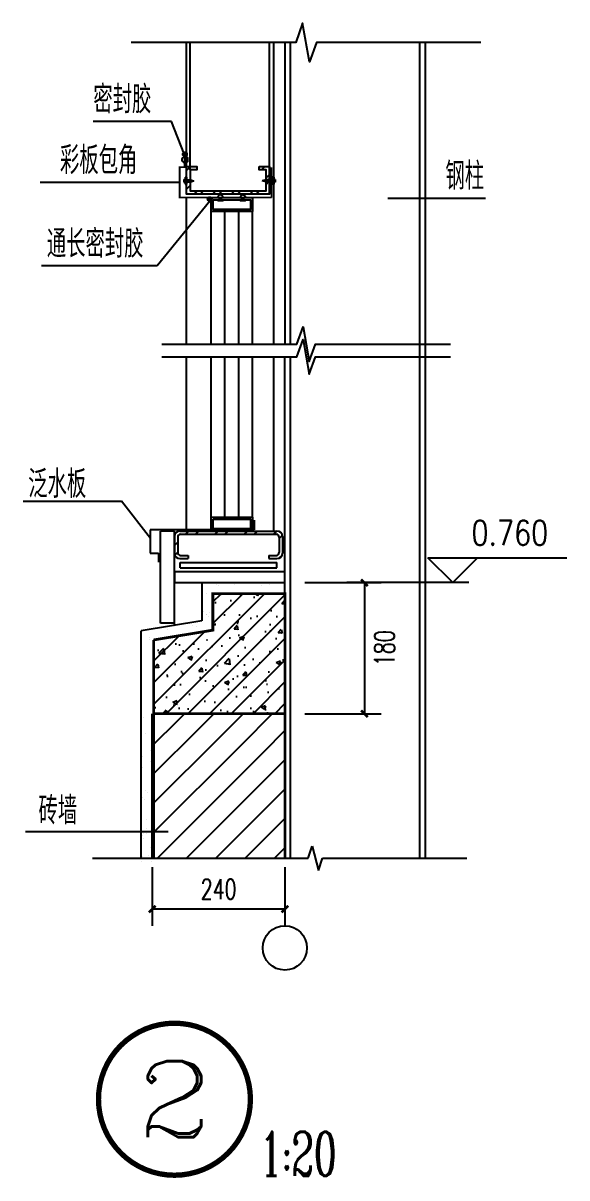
# Model space of a CAD drawing. Extents: x -518586 to 1253874, y -62343 to 661177.
# Drawn here: x 1219156 to 1227340, y -31525 to -14160 of the extents above; entities that cross this region are included whole.
import ezdxf
from ezdxf.enums import TextEntityAlignment as Align

# ---------------------------------------------------------------- set-up
doc = ezdxf.new("R2010")
doc.units = 0
doc.header["$LTSCALE"] = 1000
doc.header["$MEASUREMENT"] = 0
for name, color, linetype in [('AXIS', 3, 'Continuous'), ('D', 4, 'Continuous'), ('DIM_SYMB', 3, 'Continuous'), ('EQUIP_消防', 7, 'Continuous'), ('OTHER', 31, 'Continuous'), ('PUB_DIM', 3, 'Continuous'), ('PUB_HATCH', 8, 'Continuous'), ('PUB_TEXT', 7, 'Continuous'), ('PUB_WALL', 255, 'Continuous'), ('WALL', 6, 'Continuous'), ('WINDOW', 4, 'Continuous'), ('线', 150, 'Continuous')]:
    doc.layers.add(name, color=color, linetype=linetype)
doc.styles.add('_HZTXT', font='tssdeng.shx', dxfattribs={"width": 0.7, "bigfont": 'hztxt.shx'})
doc.styles.add('_ROMANC', font='ROMANC.shx', dxfattribs={"width": 0.6})
doc.styles.add('COMP', font='COMPLEX', dxfattribs={"bigfont": 'hztxt'})
doc.styles.add('DIM_FONT', font='SIMPLEX', dxfattribs={"width": 0.7, "bigfont": 'GBCBIG'})
doc.dimstyles.new('DIMN', dxfattribs={"dimtxt": 300, "dimasz": 100, "dimexe": 250, "dimexo": 300, "dimgap": 150, "dimtad": 1, "dimdec": 0, "dimzin": 0, "dimdsep": 46, "dimtxsty": 'DIM_FONT', "dimblk": 'ARCHTICK', "dimcen": 0.09, "dimclrt": 7, "dimazin": 2, "dimtfac": 1, "dimtdec": 0, "dimtix": 1, "dimtmove": 2, "dimatfit": 3, "dimfxl": 1, "dimtolj": 1, "dimtzin": 0, "dimarcsym": 0})
pattern_1 = [(44.99999990471276, (503230.4581157764, 486671.9050460043), (-220.5112506122019, 220.5112498787479), [])]

# ---------------------------------------------------------------- blocks, each defined once
blk = doc.blocks.new('_ArchTick')
at = {"color": 0, "linetype": 'ByBlock', "const_width": 0.4}
blk.add_lwpolyline([(-0.5, -0.5), (0.5, 0.5)], dxfattribs=at)
blk = doc.blocks.new('*D51')
at = {"layer": 'AXIS', "color": 0, "lineweight": -2}
for p, q in [((1223395.633581269, -4175.253366920588), (1224542.038377537, -4175.253366920588)), ((1224292.038377537, -4175.253366920588), (1224292.038377537, -6146.979237605716)), ((1223395.633581271, -6146.979237605716), (1224542.038377537, -6146.979237605716))]:
    blk.add_line(p, q, dxfattribs=at)
at = {"layer": 'Defpoints', "color": 0}
for p in [(1223095.633581269, -4175.253366920588), (1223095.633581271, -6146.979237605716), (1224292.038377537, -6146.979237605716)]:
    blk.add_point(p, dxfattribs=at)
at = {"layer": 'AXIS', "color": 0, "lineweight": -2, "xscale": 100, "yscale": 100, "zscale": 100}
for p, rotation in [((1224292.038377537, -4175.253366920588), 90), ((1224292.038377537, -6146.979237605716), 270)]:
    blk.add_blockref('_ArchTick', p, dxfattribs=dict(at, rotation=rotation))
at = {"layer": 'AXIS', "color": 7, "insert": (1224595.294934675, -5161.116302263152), "char_height": 300, "attachment_point": 5, "rotation": 90, "style": 'DIM_FONT'}
blk.add_mtext('\\A1;180', dxfattribs=at)
blk = doc.blocks.new('*D52')
at = {"layer": 'AXIS', "color": 0, "lineweight": -2}
for p, q in [((1221099.793573133, -8454.603453032614), (1221099.793573133, -9334.652827507336)), ((1223095.633581271, -8454.603453032614), (1223095.633581271, -9334.652827507336)), ((1223095.633581271, -9084.652827507336), (1221099.793573133, -9084.652827507336))]:
    blk.add_line(p, q, dxfattribs=at)
at = {"layer": 'Defpoints', "color": 0}
for p in [(1221099.793573133, -8154.603453032614), (1223095.633581271, -8154.603453032614), (1221099.793573133, -9084.652827507336)]:
    blk.add_point(p, dxfattribs=at)
at = {"layer": 'AXIS', "color": 0, "lineweight": -2, "xscale": 100, "yscale": 100, "zscale": 100, "rotation": 180}
blk.add_blockref('_ArchTick', (1221099.793573133, -9084.652827507336), dxfattribs=at)
at = {"layer": 'AXIS', "color": 0, "lineweight": -2, "xscale": 100, "yscale": 100, "zscale": 100}
blk.add_blockref('_ArchTick', (1223095.633581271, -9084.652827507336), dxfattribs=at)
at = {"layer": 'AXIS', "color": 7, "insert": (1222097.713577202, -8784.652827507336), "char_height": 300, "attachment_point": 5, "style": 'DIM_FONT'}
blk.add_mtext('\\A1;240', dxfattribs=at)
blk = doc.blocks.new('_INDEX1')
at = {"const_width": 0.035}
blk.add_lwpolyline([(-0.5, 0, 1), (0.5, 0, 1)], format="xyb", close=True, dxfattribs=at)
at = {"style": 'COMP', "width": 2.333333333333333}
blk.add_attdef('1', text='', height=0.5, dxfattribs=at).set_placement((-0.25, -0.25), (0.25, -0.25), align=Align.FIT)
blk = doc.blocks.new('0415')
h = blk.add_hatch()
h.set_pattern_fill('ANSI37', color=256, scale=5.197292121192958, style=0)
h.set_pattern_definition([(44.99999990471276, (1155480.219465707, -88683.55594860685), (-11.66825359608189, 11.6682535572715), []), (135.0000000952872, (1155480.219465707, -88683.55594860685), (-11.66825359608189, -11.6682535572715), [])])
edge = h.paths.add_edge_path()
edge.add_ellipse((1221591.110792141, 2267.039573655333), major_axis=(-31.18373440723117, 0.03380260062371568), ratio=0.999999996669974, start_angle=0.06210755821907011, end_angle=180.0621075582191)
edge.add_ellipse((1221591.110792141, 2267.039573655333), major_axis=(31.18375270497237, 0.001184323090470755), ratio=0.9999999966751147, start_angle=-0.002176027866140922, end_angle=179.9978239721339)
h = blk.add_hatch()
h.set_pattern_fill('ANSI37', color=256, scale=5.197292121192958, style=0)
h.set_pattern_definition([(44.99999990471276, (1155853.451957633, -89359.4100180236), (-11.66825359608189, 11.6682535572715), []), (135.0000000952872, (1155853.451957633, -89359.4100180236), (-11.66825359608189, -11.6682535572715), [])])
edge = h.paths.add_edge_path()
edge.add_ellipse((1221964.343284067, 1591.185504237714), major_axis=(-31.18370102379807, 0.05678578949662815), ratio=0.9999999966746262, start_angle=180.1043359954754, end_angle=360.1043359954754)
edge.add_ellipse((1221964.343284067, 1591.185504237714), major_axis=(31.18375260408671, 0.002773915780894882), ratio=0.9999999966746482, start_angle=179.9949033181126, end_angle=359.9949033181126)
h = blk.add_hatch()
h.set_pattern_fill('ANSI31', color=256, scale=2494.800010173027, style=0)
h.set_pattern_definition(pattern_1)
h.paths.add_polyline_path([(1221120.583573215, -8318.486950833816), (1223095.633581271, -8318.486950833816), (1223095.633581271, -6824.525422474253), (1221184.364178544, -6146.97923760573), (1221120.583573215, -6146.97923760573)])
h = blk.add_hatch()
h.set_pattern_fill('ANSI31', color=256, scale=2494.800010173027, style=0)
h.set_pattern_definition(pattern_1)
h.paths.add_polyline_path([(1222023.480596696, -6146.97923760573), (1223095.633581271, -6722.396588266754), (1223095.633581271, -6374.222034507271), (1222899.365639769, -6146.97923760573)])
h.paths.add_polyline_path([(1222023.480596696, -6146.97923760573), (1221184.364178544, -6146.97923760573), (1223095.633581271, -6824.525422474253), (1223095.633581271, -6722.396588266754)])
h.paths.add_polyline_path([(1222983.451522163, -6146.97923760573), (1222899.365639769, -6146.97923760573), (1223095.633581271, -6374.222034507271), (1223095.633581271, -6293.100420691466)], flags=17)
h.paths.add_polyline_path([(1223095.633581271, -6293.100420691466), (1223095.633581271, -6146.97923760573), (1222983.451522163, -6146.97923760573)], flags=16)
at = {"layer": 'PUB_HATCH'}
h = blk.add_hatch(dxfattribs=at)
h.set_pattern_fill('ANSI32', color=256, scale=20.78916848477183, style=0)
h.set_pattern_definition([(44.99999990471276, (1155330.559585742, -94049.94010508849), (-140.0190431529827, 140.019042687258), []), (44.99999990471276, (1155423.905654829, -94049.94010508849), (-140.0190431529827, 140.019042687258), [])])
h.paths.add_polyline_path([(1222863.641291409, 1850.754919448867), (1222811.668370198, 1850.754919448867), (1222811.668370198, 1718.557025984992), (1221668.264103535, 1718.557025984992), (1221668.264103535, 1850.754919448867), (1221616.291182324, 1850.754919448867), (1221616.291182324, 1814.938124904758), (1221616.291182324, 1666.584104944937), (1222863.641291409, 1666.584104944937)])
h.paths.add_polyline_path([(1222863.641291409, 2082.36747325641), (1222707.722527774, 2082.36747325641), (1222707.722527774, 2030.394552218087), (1222811.668370198, 2030.394552218087), (1222811.668370198, 1884.017588914052), (1222863.641291409, 1884.017588914052)])
h.paths.add_polyline_path([(1221668.264103535, 2030.394552218087), (1221772.20994596, 2030.394552218087), (1221772.20994596, 2082.36747325641), (1221616.291182324, 2082.36747325641), (1221616.291182324, 1884.017588914052), (1221668.264103535, 1884.017588914052)])
h = blk.add_hatch(dxfattribs=at)
h.set_pattern_fill('ANSI32', color=256, scale=831.600003391009, style=0)
h.set_pattern_definition([(44.99999990471276, (415638.5808386026, 476292.3633178872), (-220.5112506122019, 220.5112498787479), []), (44.99999990471276, (415785.5883387633, 476292.3633178872), (-220.5112506122019, 220.5112498787479), [])])
edge = h.paths.add_edge_path()
edge.add_ellipse((1222968.626259618, -3490.368846862257), major_axis=(-41.57998314081465, 0.03763125633931925), ratio=0.9999999966685931, start_angle=180.0518545562468, end_angle=270.0518545558211, ccw=False)
edge.add_line((1223010.206259788, -3490.368846862431), (1223010.206259788, -3723.216847037416))
edge.add_ellipse((1222968.626259618, -3723.216847037591), major_axis=(41.57999288026912, 0.02462069549483511), ratio=0.9999999966724459, start_angle=269.9660735449933, end_angle=359.9660735444467, ccw=False)
edge.add_line((1222968.626259619, -3764.796847068646), (1222852.202259144, -3764.796847068646))
edge.add_line((1222852.202259144, -3764.796847068646), (1222852.202259144, -3814.692847106184))
edge.add_line((1222852.202259144, -3814.692847106184), (1222976.942259653, -3814.692847106184))
edge.add_ellipse((1222976.942259653, -3731.532847043549), major_axis=(83.16000026516637, 0.003513367777014069), ratio=0.999999996672098, start_angle=269.9975793511615, end_angle=359.9975793512456)
edge.add_line((1223060.102259992, -3731.532847043636), (1223060.102259992, -3482.052846856197))
edge.add_ellipse((1222976.942259653, -3482.052846856299), major_axis=(83.15999365388048, 0.03334507674743155), ratio=0.9999999966722722, start_angle=-0.02297417278852103, end_angle=89.97702582745461)
edge.add_line((1222976.942259653, -3398.892846793649), (1222608.45424826, -3398.892846793649))
edge.add_line((1222608.45424826, -3398.892846793649), (1222608.45424826, -3399.411783130054))
edge.add_line((1222608.45424826, -3399.411783130054), (1221984.779193717, -3399.411783130054))
edge.add_line((1221984.779193717, -3399.411783130054), (1221984.779193717, -3398.892846793649))
edge.add_line((1221984.779193717, -3398.892846793649), (1221515.87381354, -3398.892846793649))
edge.add_ellipse((1221515.87381354, -3482.052846856139), major_axis=(83.16000016258802, 0.005419027920382915), ratio=0.9999999966731479, start_angle=89.99626638495887, end_angle=179.9962663849741)
edge.add_line((1221432.713813201, -3482.052846856197), (1221432.713813201, -3731.532847043636))
edge.add_ellipse((1221515.87381354, -3731.532847043709), major_axis=(-83.16000025406639, 0.003761815409554103), ratio=0.9999999966722732, start_angle=0.002591824699575956, end_angle=90.00259182473245)
edge.add_line((1221515.87381354, -3814.692847106184), (1221640.613814049, -3814.692847106184))
edge.add_line((1221640.613814049, -3814.692847106184), (1221640.613814049, -3764.796847068646))
edge.add_line((1221640.613814049, -3764.796847068646), (1221524.189813574, -3764.796847068646))
edge.add_ellipse((1221524.189813574, -3723.216847037271), major_axis=(-41.57999445449109, 0.0218010488886014), ratio=0.9999999966706962, start_angle=0.030041081166473305, end_angle=90.0300410807659, ccw=False)
edge.add_line((1221482.609813404, -3723.216847037416), (1221482.609813404, -3490.368846862431))
edge.add_ellipse((1221524.189813574, -3490.368846862591), major_axis=(-41.57992724151221, 0.07787625973009626), ratio=0.9999999966745245, start_angle=270.10731081246763, end_angle=360.10731081296075, ccw=False)
edge.add_line((1221524.189813574, -3448.788846831201), (1222968.626259619, -3448.788846831201))
at = {"layer": '线'}
h = blk.add_hatch(dxfattribs=at)
h.set_pattern_fill('钢筋混凝土', color=0, scale=92.40000037677878, style=0)
h.set_pattern_definition([(44.99999990471276, (-11416190.71265154, -7751668.476100793), (-163.3416671201495, 163.3416665768503), []), (49.99999990616038, (-11416190.71265154, -7751668.476100793), (662.7484114255802, -57.9829727674944), [69.30000014731975, -762.3000016205173]), (355.0000000165464, (-11416190.71265154, -7751668.476100793), (-128.2062327811976, 695.0255320611503), [55.44000022466654, -609.840002471332]), (100.4514000339968, (-11416135.48361899, -7751673.308010958), (534.5426708834566, 637.0421373430838), [58.89593561070885, -647.8553120457971]), (46.18419990479416, (-11416190.71265154, -7751483.676100655), (986.1307329512333, -152.9395693549529), [103.9500002438553, -1143.450002682408]), (96.63560002187415, (-11416108.53509883, -7751496.42111633), (863.6283434486126, 900.084913388458), [88.34390618231753, -971.7828127734928]), (351.1842000288621, (-11416190.71265154, -7751483.676100655), (863.6276408250793, 900.0855879314503), [83.16000033260404, -914.7600036586445]), (20.99999993624039, (-11416098.31265116, -7751529.876100688), (551.5421184064777, -372.0198552543608), [69.30000025298122, -762.3000027827935]), (326.0000000883488, (-11416098.31265116, -7751529.876100688), (224.823367612302, 670.0386421268531), [55.44000016840539, -609.8400018524592]), (71.4513999425257, (-11416052.35082769, -7751560.877784655), (776.3657119750771, 298.0181791839686), [58.89593562408612, -647.8553121929473]), (37.49999990795958, (-11416190.71265154, -7751668.476100793), (11.23570635899233, 307.593921171301), [0, -602.448001713996, 0, -619.0800017613149, 0, -612.1500017415987]), (7.499999975337846, (-11416190.71265154, -7751668.476100793), (243.0762535877355, 364.4364220531894), [0, -352.9680014192927, 0, -588.5880023667265, 0, -233.3100009381451]), (327.5000000863595, (-11416396.76465238, -7751668.476100793), (493.2519330346356, -20.84070149822956), [0, -231.0000007201339, 0, -720.7200022468178, 0, -956.3400029813541]), (317.5000000949246, (-11416489.16465276, -7751668.476100793), (538.8640226696866, 92.4970037445767), [0, -300.3000007686368, 0, -478.6320012250887, 0, -679.1400017383016])])
h.paths.add_polyline_path([(1221120.583573215, -5036.865685635392), (1221120.583573215, -6146.979237605992), (1223095.633581269, -6146.979237606633), (1223095.633581273, -4341.573367044781), (1222011.404682644, -4341.573367043893), (1222011.404682645, -4890.032125475685)])
for p, q in [((1221616.291182324, 1666.584104944966), (1221616.291182324, 3947.705420219339)), ((1221668.264103535, 2030.394552218117), (1221668.264103535, 3947.705420219339)), ((1222863.641291409, 1666.584104944966), (1222863.641291409, 3947.705420219339)), ((1222924.96933844, 3947.705420219339), (1222924.96933844, -589.5804044818942)), ((1223095.633581271, 3947.705420219339), (1223095.633581271, -589.5804044818942)), ((1223177.869890479, -589.5804044818942), (1223177.869890479, 3947.705420219339)), ((1221595.50201384, 1919.834383458176), (1221616.291182324, 1919.834383458176)), ((1221595.50201384, 1919.834383458176), (1221595.50201384, 1814.938124904773)), ((1221616.291182324, 1919.834383458176), (1221616.291182324, 1814.938124904773)), ((1222906.229537602, 1919.834383458176), (1222906.229537602, 1814.938124904773)), ((1222927.018706089, 1919.834383458176), (1222906.229537602, 1919.834383458176)), ((1222927.018706089, 1919.834383458176), (1222927.018706089, 1814.938124904773)), ((1221574.712845355, 1888.650630835182), (1221595.50201384, 1888.650630835182)), ((1221574.712845355, 1888.650630835182), (1221574.712845355, 1846.121877527767)), ((1221574.712845355, 1846.121877527767), (1221595.50201384, 1846.121877527767)), ((1221595.50201384, 1814.938124904773), (1221616.291182324, 1814.938124904773)), ((1221616.291182324, 1884.017588914066), (1221668.264103535, 1884.017588914066)), ((1221616.291182324, 1850.754919448867), (1221668.264103535, 1850.754919448867)), ((1221668.264103535, 1884.017588914066), (1221725.42235292, 1867.38625418146)), ((1221668.264103535, 1850.754919448867), (1221725.42235292, 1867.38625418146)), ((1222811.668370198, 1884.017588914066), (1222754.510120815, 1867.38625418146)), ((1222811.668370198, 1850.754919448867), (1222754.510120815, 1867.38625418146)), ((1222906.229537602, 1884.017588914066), (1222811.668370198, 1884.017588914066)), ((1222906.229537602, 1850.754919448867), (1222811.668370198, 1850.754919448867)), ((1222927.018706089, 1814.938124904773), (1222906.229537602, 1814.938124904773)), ((1222947.807874573, 1888.650630835182), (1222927.018706089, 1888.650630835182)), ((1222947.807874573, 1846.121877527767), (1222927.018706089, 1846.121877527767)), ((1222947.807874573, 1888.650630835182), (1222947.807874573, 1846.121877527767)), ((1222924.96933844, -778.6664375370456), (1222924.96933844, -3398.892846793635)), ((1223095.633581271, -4341.573367045581), (1223095.633581269, -778.6664375370456)), ((1223177.869890479, -8318.486950833802), (1223177.869890479, -778.6664375370456)), ((1222634.622902421, -3234.449697789241), (1222634.622902421, -3380.933211675336)), ((1222634.622902421, -3380.933211675336), (1221070.02296997, -3380.933211675336)), ((1221070.02296997, -3380.933211675336), (1221070.02296997, -3729.935618550473)), ((1221224.533573643, -4786.570188369384), (1221224.53357364, -3398.892846793635)), ((1221432.433574489, -3398.892846793635), (1221224.53357364, -3398.892846793635)), ((1221515.87381354, -3398.892846793635), (1222976.942259653, -3398.892846793635)), ((1221524.189813574, -3448.788846831201), (1222968.626259619, -3448.788846831201)), ((1221432.713813201, -3482.052846856182), (1221432.713813201, -3731.532847043636)), ((1221482.609813404, -3490.368846862402), (1221482.609813404, -3723.216847037402)), ((1223010.206259788, -3490.368846862402), (1223010.206259788, -3723.216847037402)), ((1223060.102259992, -3482.052846856182), (1223060.102259992, -3731.532847043636)), ((1221070.02296997, -3729.935618550473), (1221192.517787215, -3729.935618550473)), ((1221192.517787215, -3729.935618550473), (1221192.517787215, -3868.656591479346)), ((1221515.87381354, -3814.692847106169), (1221640.613814049, -3814.692847106169)), ((1221524.189813574, -3764.796847068632), (1221640.613814049, -3764.796847068632)), ((1221640.613814049, -3764.796847068632), (1221640.613814049, -3814.692847106169)), ((1222852.202259144, -3764.796847068632), (1222852.202259144, -3814.692847106169)), ((1222852.202259144, -3764.796847068632), (1222968.626259619, -3764.796847068632)), ((1222852.202259144, -3814.692847106169), (1222976.942259653, -3814.692847106169)), ((1221519.623582244, -3950.526209634816), (1221519.623582244, -3871.067001040603)), ((1221519.623582244, -3871.067001040603), (1222973.192490953, -3871.067001040603)), ((1221519.623582244, -3950.526209634816), (1222973.192490953, -3950.526209634816)), ((1222973.192490953, -3950.526209634816), (1222973.192490953, -3871.067001040603)), ((1221432.433574487, -4008.933366796497), (1221432.433574487, -4175.25336692149)), ((1221432.433574487, -4008.933366796497), (1223095.633581271, -4008.933366796497)), ((1221845.084681967, -4175.253366920588), (1223095.633581271, -4175.253366920588)), ((1221845.084681967, -4175.253366920588), (1221845.084681967, -4750.721452434242)), ((1221845.084681967, -4750.721452434242), (1220933.473572453, -4900.981817028878)), ((1221432.433574489, -4786.570188369384), (1221224.53357364, -4786.570188369384)), ((1220933.473572453, -8318.486950833802), (1220933.473572453, -4900.981817028878))]:
    blk.add_line(p, q)
at = {"linetype": 'Continuous'}
for p, q in [((1225128.833449818, -8318.486950833802), (1225128.833449818, 3947.705420219339)), ((1225211.990123756, -8318.486950833802), (1225211.990123756, 3947.705420219339)), ((1221616.291182324, -589.5804044818942), (1221616.291182324, 1614.611183904941)), ((1221616.291182324, -3380.933211675336), (1221616.291182324, -778.6664375370456))]:
    blk.add_line(p, q, dxfattribs=at)
at = {"color": 3}
for p, q in [((1221390.784535212, 2757.696687927819), (1220212.62023782, 2757.696687927819)), ((1221580.87608751, 2270.480530324508), (1221390.784535212, 2757.696687927819)), ((1221512.3453399, 1843.292036476807), (1219413.163034515, 1843.292036476807)), ((1224647.065767794, 1606.561659566316), (1226113.037009951, 1606.561659566316)), ((1221965.379558557, 1560.018974710125), (1221172.694565721, 586.7820815486048)), ((1221172.694565721, 586.7820815486048), (1219435.448433927, 586.7820815486048)), ((1219155.806366576, -2952.303642092753), (1220634.832119858, -2952.303642092753)), ((1221074.551435614, -3509.88316527367), (1220634.832119858, -2952.303642092753)), ((1219189.878990853, -7916.964946831809), (1221340.043728643, -7916.964946831809))]:
    blk.add_line(p, q, dxfattribs=at)
at = {"const_width": 25.98646060596479}
for points in [[(1222894.825044137, 1614.611183904941), (1221512.3453399, 1614.611183904941), (1221512.3453399, 2071.97288904876), (1221585.107429596, 2071.97288904876), (1221585.107429596, 2255.201193693341)], [(1222894.825044137, 1614.611183904941), (1222894.825044137, 2071.284782436283)]]:
    blk.add_lwpolyline(points, dxfattribs=at)
for points in [[(1221616.291182324, 2150.393063531068), (1221616.291182324, 2219.170950539425), (1221632.580303545, 2219.170950539425), (1221632.580303545, 2150.393063531068)], [(1221984.779193717, 1614.092247571141), (1222608.45424826, 1614.092247571141), (1222608.45424826, 1406.2005634128), (1221984.779193717, 1406.2005634128)], [(1222015.962946444, 1582.90849494643), (1222577.270495533, 1582.90849494643), (1222577.270495533, 1437.384316037496), (1222015.962946444, 1437.384316037496)], [(1222090.72318429, 1582.90849494643), (1222159.501071527, 1582.90849494643), (1222159.501071527, 1566.619373781839), (1222090.72318429, 1566.619373781839)], [(1222429.29497351, 1582.90849494643), (1222498.072860747, 1582.90849494643), (1222498.072860747, 1566.619373781839), (1222429.29497351, 1566.619373781839)], [(1221984.779193717, -3191.520098972629), (1222608.45424826, -3191.520098972629), (1222608.45424826, -3399.411783130039), (1221984.779193717, -3399.411783130039)], [(1222015.962946444, -3222.703851596409), (1222577.270495533, -3222.703851596409), (1222577.270495533, -3368.22803050623), (1222015.962946444, -3368.22803050623)]]:
    blk.add_lwpolyline(points, close=True)
blk.add_lwpolyline([(1222707.722527774, 2082.367473256425), (1222863.641291409, 2082.367473256425), (1222863.641291409, 1666.584104944966), (1221616.291182324, 1666.584104944966), (1221616.291182324, 2082.367473256425), (1221772.20994596, 2082.367473256425), (1221772.20994596, 2030.394552218117), (1221668.264103535, 2030.394552218117), (1221668.264103535, 1718.557025985006), (1222811.668370198, 1718.557025985006), (1222811.668370198, 2030.394552218117), (1222707.722527774, 2030.394552218117), (1222707.722527774, 2082.367473256425)])
for centre, radius in [((1221591.110792142, 2267.039573655347), 31.18375272715776), ((1221964.343284066, 1591.185504237714), 31.18375272715776), ((1223095.633581271, -9668.806995685169), 332.6400013564036)]:
    blk.add_circle(centre, radius)
for centre, radius, start, end in [((1221585.107429598, 2184.782007036105), 41.57833696954366, 90, 270), ((1222125.112127908, 1614.092247571141), 41.57833696954366, 0, 180), ((1222463.683917129, 1614.092247571141), 41.57833696954366, 0, 180), ((1221515.87381354, -3482.052846856182), 83.1600003391009, 90, 180), ((1221524.189813574, -3490.368846862402), 41.58000016955045, 90, 180), ((1222968.626259619, -3490.368846862402), 41.58000016955045, 0, 90), ((1222976.942259653, -3482.052846856182), 83.1600003391009, 0, 90), ((1221515.87381354, -3731.532847043636), 83.1600003391009, 180, 270), ((1221524.189813574, -3723.216847037402), 41.58000016955045, 180, 270), ((1222968.626259619, -3723.216847037402), 41.58000016955045, 270, 0), ((1222976.942259653, -3731.532847043636), 83.1600003391009, 270, 0)]:
    blk.add_arc(centre, radius, start, end)
at = {"layer": 'D'}
for p, q in [((1221911.935160094, -4339.30811321814), (1221911.935160094, -4339.30811321814)), ((1222069.853805398, -4196.992626790321), (1222069.853805398, -4196.992626790321)), ((1222100.509797187, -4225.083667644911), (1222100.509797187, -4225.083667644911)), ((1222112.4999628, -4185.409327776171), (1222112.4999628, -4185.409327776171)), ((1222342.076139417, -4199.586591483123), (1222342.076139417, -4199.586591483123)), ((1222745.185057346, -4211.698380404545), (1222745.185057346, -4211.698380404545)), ((1222772.754382148, -4335.795608184737), (1222772.754382148, -4335.795608184737)), ((1222860.020215976, -4198.645377698107), (1222860.020215976, -4198.645377698107)), ((1221864.557161032, -4609.087617851124), (1221864.557161032, -4609.087617851124)), ((1221910.769455186, -4655.340001154051), (1221910.769455186, -4655.340001154051)), ((1221922.412215458, -4659.777442721272), (1221922.412215458, -4659.777442721272)), ((1221941.425446976, -4683.431042007753), (1221941.425446976, -4683.431042007753)), ((1221958.456812455, -4617.010088865223), (1221958.456812455, -4617.010088865223)), ((1221441.446468065, -4829.406042077215), (1221441.446468065, -4829.406042077215)), ((1221707.992607303, -4824.307394262505), (1221707.992607303, -4824.307394262505)), ((1221770.153970618, -4827.955929329779), (1221770.153970618, -4827.955929329779)), ((1221056.893408933, -5035.374800032339), (1221056.893408933, -5035.374800032339)), ((1221058.215243318, -4994.390443357042), (1221058.215243318, -4994.390443357042)), ((1221322.34632698, -4873.578978578269), (1221322.34632698, -4873.578978578269)), ((1220933.537425641, -6176.357124313945), (1220933.537425641, -6176.357124313945)), ((1220964.193417431, -6204.448165168535), (1220964.193417431, -6204.448165168535)), ((1220941.92358116, -6285.762864609802), (1220941.92358116, -6285.762864609802)), ((1220999.640133232, -6445.466178137896), (1220999.640133232, -6445.466178137896)), ((1221076.248330756, -6702.245148207061), (1221076.248330756, -6702.245148207061)), ((1220949.805348466, -6795.385252361462), (1220949.805348466, -6795.385252361462)), ((1221066.415541346, -6867.302547348198), (1221066.415541346, -6867.302547348198)), ((1220958.08192184, -6957.872824135207), (1220958.08192184, -6957.872824135207)), ((1220956.263353919, -7405.424247334886), (1220956.263353919, -7405.424247334886)), ((1220986.919345709, -7433.515288189461), (1220986.919345709, -7433.515288189461)), ((1220993.852891497, -7307.483119838464), (1220993.852891497, -7307.483119838464)), ((1221022.270238515, -7329.67327226873), (1221022.270238515, -7329.67327226873)), ((1221092.406671436, -7374.355107732379), (1221092.406671436, -7374.355107732379)), ((1221011.983652158, -7735.723678359092), (1221011.983652158, -7735.723678359092)), ((1220949.146954555, -7973.575369830942), (1220949.146954555, -7973.575369830942)), ((1220961.278502983, -7952.633212784523), (1220961.278502983, -7952.633212784523)), ((1220977.436843665, -7906.641832636946), (1220977.436843665, -7906.641832636946)), ((1220978.989282196, -7916.390030682931), (1220978.989282196, -7916.390030682931)), ((1221006.196410424, -7879.639280386778), (1221006.196410424, -7879.639280386778)), ((1221009.645273987, -7944.481071536633), (1221009.645273987, -7944.481071536633)), ((1220972.531276745, -8024.452375382418), (1220972.531276745, -8024.452375382418)), ((1221078.759060272, -8157.560047570296), (1221078.759060272, -8157.560047570296)), ((1220937.756188324, -8319.277124969114), (1220937.756188324, -8319.277124969114)), ((1220959.624009918, -8294.04469933406), (1220959.624009918, -8294.04469933406)), ((1221024.327171084, -8307.87983890831), (1221024.327171084, -8307.87983890831)), ((1221041.62516034, -8278.442280770469), (1221041.62516034, -8278.442280770469)), ((1220938.669899192, -8371.207380000822), (1220938.669899192, -8371.207380000822)), ((1221095.603252579, -8369.115496381724), (1221095.603252579, -8369.115496381724))]:
    blk.add_line(p, q, dxfattribs=at)
at = {"layer": 'DIM_SYMB'}
blk.add_lwpolyline([(1226043.590127147, 3947.705420219339), (1223570.065653676, 3947.705420219339), (1223464.128476858, 3656.645420000583), (1223361.485014429, 4238.765420438023), (1223258.215652405, 3947.705420219339), (1220784.691178933, 3947.705420219339)], dxfattribs=at)
at = {"layer": 'OTHER'}
for p, q in [((1223445.515845007, -8318.486950833802), (1223503.727845245, -8135.534950696368)), ((1223503.727845245, -8135.534950696368), (1223603.519845651, -8501.438950971336)), ((1220200.524847688, -8318.486950833802), (1223445.515845007, -8318.486950833802)), ((1223603.519845651, -8501.438950971336), (1223661.731845889, -8318.486950833802)), ((1223661.731845889, -8318.486950833802), (1225833.12723883, -8318.486950833802))]:
    blk.add_line(p, q, dxfattribs=at)
at = {"layer": 'PUB_DIM'}
for p, q in [((1225621.987439221, -4175.253366920588), (1225247.767437696, -3801.033366639371)), ((1225247.767437696, -3801.033366639371), (1225996.207440747, -3801.033366639371)), ((1225996.207440747, -3801.033366639371), (1225621.987439221, -4175.253366920588)), ((1225621.987439221, -3801.033366639371), (1227339.835446141, -3801.033366639371)), ((1225863.574561614, -4175.253366920588), (1224029.919509793, -4175.253366920588))]:
    blk.add_line(p, q, dxfattribs=at)
for points in [[(1221242.071180798, -589.5804044818942), (1223273.808152468, -589.5804044818942), (1223369.151611604, -327.6264042850235), (1223461.53072779, -851.5344046787795), (1223554.473153612, -589.5804044818942), (1225586.210125282, -589.5804044818942)], [(1221242.071180798, -778.6664375370456), (1223273.808152468, -778.6664375370456), (1223369.151611604, -516.7124373392726), (1223461.53072779, -1040.620437733931), (1223554.473153612, -778.6664375370456), (1225586.210125282, -778.6664375370456)]]:
    blk.add_lwpolyline(points, dxfattribs=at)
at = {"layer": 'PUB_TEXT'}
for p, q in [((1221616.291182324, 2200.373883347595), (1221585.107429598, 2200.373883347595)), ((1221616.291182324, 2169.190130722898), (1221585.107429598, 2169.190130722898)), ((1222109.520251545, 1582.90849494643), (1222109.520251545, 1614.092247571141)), ((1222140.704004271, 1582.90849494643), (1222140.704004271, 1614.092247571141)), ((1222448.092040766, 1582.90849494643), (1222448.092040766, 1614.092247571141)), ((1222479.275793493, 1582.90849494643), (1222479.275793493, 1614.092247571141))]:
    blk.add_line(p, q, dxfattribs=at)
at = {"layer": 'PUB_WALL', "const_width": 41.58000016955045}
for points in [[(1223095.633581271, -8318.486950833802), (1223095.633581271, -4341.573367045581), (1222011.404682645, -4341.573367045581), (1222011.404682645, -4890.032125475685), (1221120.583573215, -5036.865685635377)], [(1221120.583573215, -8318.486950833802), (1221120.583573215, -5036.865685635377)], [(1221120.583573215, -6146.979237605716), (1223095.633581271, -6146.979237605716)]]:
    blk.add_lwpolyline(points, dxfattribs=at)
at = {"layer": 'WALL'}
for p, q in [((1221432.433574489, -4818.738510600437), (1221432.433574489, -3398.892846793635)), ((1221432.433574487, -4175.25336692149), (1223095.633581271, -4175.25336692149)), ((1222011.404682645, -4341.573367045581), (1223095.633581271, -4341.573367045581)), ((1223095.633581271, -8318.486950833802), (1223095.633581271, -4341.573367045581)), ((1222011.404682645, -4890.032125475685), (1221120.583573215, -5036.865685635377)), ((1221099.793573131, -8318.486950833802), (1221099.793573131, -6146.979237605716)), ((1221120.583573215, -6146.979237605716), (1223095.633581271, -6146.979237605716))]:
    blk.add_line(p, q, dxfattribs=at)
at = {"layer": 'WINDOW'}
for p, q in [((1221984.779193717, -589.5804044818942), (1221984.779193717, 1406.2005634128)), ((1222192.670878564, -589.5804044818942), (1222192.670878564, 1406.2005634128)), ((1222400.562563411, -589.5804044818942), (1222400.562563411, 1396.722705647946)), ((1222608.45424826, -589.5804044818942), (1222608.45424826, 1396.722705647946)), ((1221984.779193717, -3191.520098972629), (1221984.779193717, -778.6664375370456)), ((1222192.670878564, -3191.520098972629), (1222192.670878564, -778.6664375370456)), ((1222400.562563411, -3191.520098972629), (1222400.562563411, -778.6664375370456)), ((1222608.45424826, -3191.520098972629), (1222608.45424826, -778.6664375370456))]:
    blk.add_line(p, q, dxfattribs=at)
at = {"layer": 'PUB_TEXT'}
ref = blk.add_blockref('_INDEX1', (1221433.706365644, -11943.36658216408), dxfattribs=dict(at, xscale=2286.144004766829, yscale=2286.144004766829, zscale=2286.144004767634))
ref.add_attrib('1', '2', dxfattribs={"layer": '0', "height": 1143.072002383817, "style": 'COMP', "width": 1.500000000007416}).set_placement((1220862.170364453, -12514.90258335555), (1222005.242366842, -12514.90258335555), align=Align.FIT)
at = {"style": '_ROMANC', "width": 0.6}
blk.add_text('1:20', height=663.0000013923, dxfattribs=at).set_placement((1222714.408893911, -13095.34571294812, 2293.960223557207))
at = {"layer": 'PUB_DIM', "style": 'DIM_FONT', "width": 0.8000000026941733}
blk.add_text('0.760', height=374.220000281246, dxfattribs=at).set_placement((1226480.911442681, -3426.813366358168), align=Align.MIDDLE)
at = {"layer": 'PUB_TEXT', "style": '_HZTXT'}
for s, height, width, p in [('密封胶', 415.8000003124907, 0.7000000022950444, (1220212.62023782, 2882.436688021597)), ('彩板包角', 415.8000003124907, 0.7000000022950444, (1219711.317488667, 1968.03203657057)), ('钢柱', 415.8000003124907, 0.7000000022950444, (1225511.843437872, 1731.301659660006)), ('通长密封胶', 415.8000003125053, 0.70000000229502, (1219512.983480986, 711.522081642368)), ('泛水板', 415.8000003124907, 0.7000000022950444, (1219232.345472148, -2900.509582738843)), ('砖墙', 415.8000003124907, 0.7000000022950444, (1219388.588254683, -7810.274374399902))]:
    blk.add_text(s, height=height, dxfattribs=dict(at, width=width)).set_placement(p)
at = {"layer": 'AXIS'}
dim = blk.add_linear_dim(base=(1224292.038377537, -6146.979237605716), p1=(1223095.633581269, -4175.253366920588), p2=(1223095.633581271, -6146.979237605716), angle=90, text='180', dimstyle='DIMN', dxfattribs=at)
dim.commit()
dim.dimension.update_dxf_attribs({"geometry": '*D51', "text_midpoint": (1224595.294934675, -5161.116302263152), "dimtype": 128})
dim = blk.add_linear_dim(base=(1221099.793573133, -9084.652827507336), p1=(1223095.633581271, -8154.603453032614), p2=(1221099.793573133, -8154.603453032614), text='240', dimstyle='DIMN', dxfattribs=at)
dim.commit()
dim.dimension.update_dxf_attribs({"geometry": '*D52', "text_midpoint": (1222097.713577202, -8784.652827507336)})

msp = doc.modelspace()

# ---------------------------------------------------------------- block references
at = {"layer": 'EQUIP_消防', "color": 0}
msp.add_blockref('0415', (0, -18398.70027287118), dxfattribs=at)

doc.saveas('drawing.dxf')
